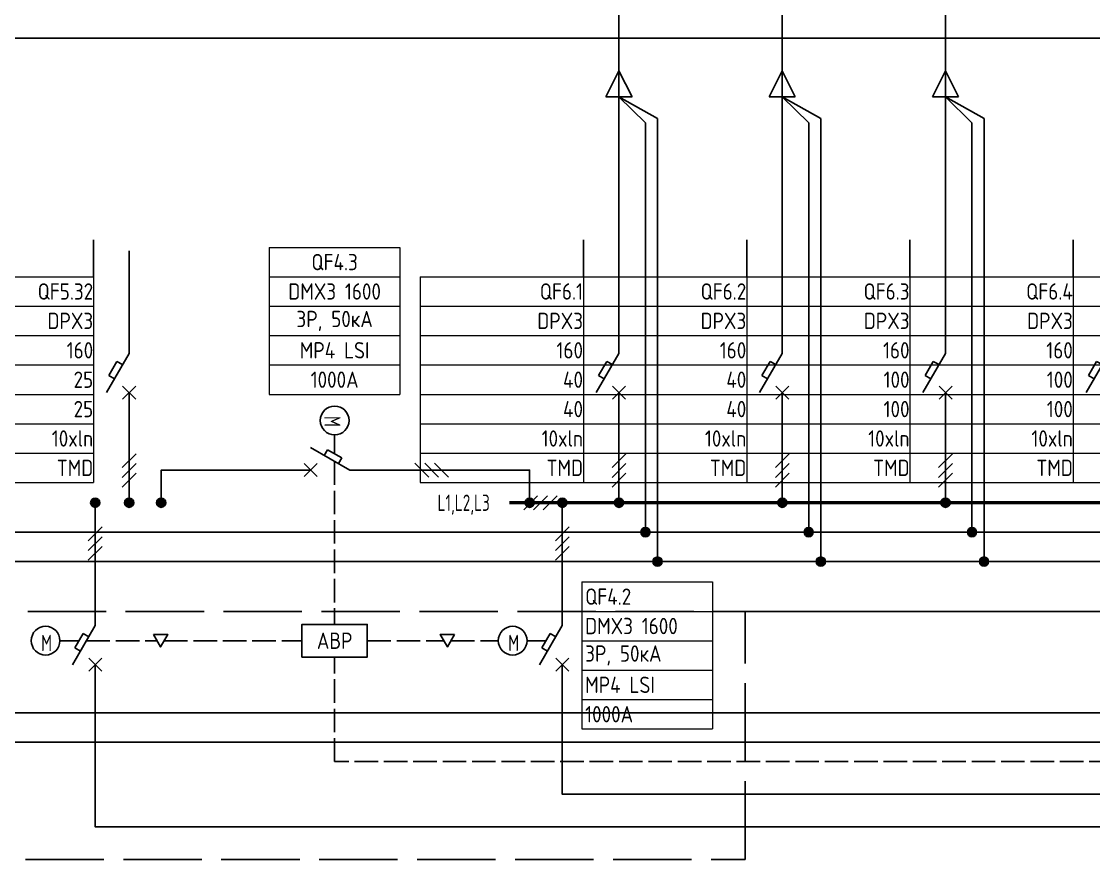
# Model space of a CAD drawing. Header units: millimetres. Extents: x -1221 to 2392, y 143 to 1021.
# Drawn here: x -196.9 to -32.8, y 461.7 to 590 of the extents above; entities that cross this region are included whole.
import ezdxf
from ezdxf.enums import TextEntityAlignment as Align

# ---------------------------------------------------------------- set-up
doc = ezdxf.new("R2010")
doc.units = ezdxf.units.MM
doc.header["$MEASUREMENT"] = 0
doc.linetypes.add('ACAD_ISO02W100', pattern=[15, 12, -3])
doc.layers.get('Defpoints').update_dxf_attribs({"color": 6})
for name, color, linetype in [('ACM 0.35mm', 5, 'Continuous'), ('ACM Text', 7, 'Continuous'), ('EM_Противопожарные устройства', 1, 'Continuous'), ('EM_Схема L', 7, 'Continuous'), ('EM_Схема N', 4, 'Continuous'), ('EM_Схема PE', 4, 'Continuous')]:
    doc.layers.add(name, color=color, linetype=linetype)
doc.styles.add('IKEA_TEXT_STYLE_1', font='simplex.shx', dxfattribs={"width": 0.65})
doc.styles.add('Надписи', font='isocpeur.ttf', dxfattribs={"width": 0.85})

# ---------------------------------------------------------------- blocks, each defined once
blk = doc.blocks.new('*T45')
at = {"layer": 'Defpoints', "color": 8, "linetype": 'ByBlock', "lineweight": 0, "transparency": 16777216}
for p, q in [((0, 0), (800, 0)), ((0, 0), (0, -31.5)), ((25, 0), (25, -31.5)), ((50, 0), (50, -31.5)), ((75, 0), (75, -31.5)), ((100, 0), (100, -31.5)), ((125, 0), (125, -31.5)), ((150, 0), (150, -31.5)), ((175, 0), (175, -31.5)), ((200, 0), (200, -31.5)), ((225, 0), (225, -31.5)), ((250, 0), (250, -31.5)), ((275, 0), (275, -31.5)), ((300, 0), (300, -31.5)), ((325, 0), (325, -31.5)), ((350, 0), (350, -31.5)), ((375, 0), (375, -31.5)), ((400, 0), (400, -31.5)), ((425, 0), (425, -31.5)), ((450, 0), (450, -31.5)), ((475, 0), (475, -31.5)), ((500, 0), (500, -31.5)), ((525, 0), (525, -31.5)), ((550, 0), (550, -31.5)), ((575, 0), (575, -31.5)), ((600, 0), (600, -31.5)), ((625, 0), (625, -31.5)), ((650, 0), (650, -31.5)), ((675, 0), (675, -31.5)), ((700, 0), (700, -31.5)), ((725, 0), (725, -31.5)), ((750, 0), (750, -31.5)), ((775, 0), (775, -31.5)), ((800, 0), (800, -31.5)), ((0, -4.5), (800, -4.5)), ((0, -9), (800, -9)), ((0, -13.5), (800, -13.5)), ((0, -18), (800, -18)), ((0, -22.5), (800, -22.5)), ((0, -27), (800, -27)), ((0, -31.5), (800, -31.5))]:
    blk.add_line(p, q, dxfattribs=at)
at = {"layer": 'ACM Text', "color": 0, "transparency": 16777216, "char_height": 2.5, "width": 24.88, "attachment_point": 6, "style": 'Надписи'}
for s, insert in [('{\\fISOCPEUR|b0|i0|c0;QF5.1', (24.94, -2.25)), ('{\\fISOCPEUR|b0|i0|c0;QF5.2', (49.94, -2.25)), ('{\\fISOCPEUR|b0|i0|c0;QF5.3', (74.94, -2.25)), ('{\\fISOCPEUR|b0|i0|c0;QF5.4', (99.94, -2.25)), ('{\\fISOCPEUR|b0|i0|c0;QF5.5', (124.94, -2.25)), ('{\\fISOCPEUR|b0|i0|c0;QF5.6', (149.94, -2.25)), ('{\\fISOCPEUR|b0|i0|c0;QF5.7', (174.94, -2.25)), ('{\\fISOCPEUR|b0|i0|c0;QF5.8', (199.94, -2.25)), ('{\\fISOCPEUR|b0|i0|c0;QF5.9', (224.94, -2.25)), ('{\\fISOCPEUR|b0|i0|c0;QF5.10', (249.94, -2.25)), ('{\\fISOCPEUR|b0|i0|c0;QF5.11', (274.94, -2.25)), ('{\\fISOCPEUR|b0|i0|c0;QF5.12', (299.94, -2.25)), ('{\\fISOCPEUR|b0|i0|c0;QF5.13', (324.94, -2.25)), ('{\\fISOCPEUR|b0|i0|c0;QF5.14', (349.94, -2.25)), ('{\\fISOCPEUR|b0|i0|c0;QF5.15', (374.94, -2.25)), ('{\\fISOCPEUR|b0|i0|c0;QF5.16', (399.94, -2.25)), ('{\\fISOCPEUR|b0|i0|c0;QF5.17', (424.94, -2.25)), ('{\\fISOCPEUR|b0|i0|c0;QF5.18', (449.94, -2.25)), ('{\\fISOCPEUR|b0|i0|c0;QF5.19', (474.94, -2.25)), ('{\\fISOCPEUR|b0|i0|c0;QF5.20', (499.94, -2.25)), ('{\\fISOCPEUR|b0|i0|c0;QF5.21', (524.94, -2.25)), ('{\\fISOCPEUR|b0|i0|c0;QF5.22', (549.94, -2.25)), ('{\\fISOCPEUR|b0|i0|c0;QF5.23', (574.94, -2.25)), ('{\\fISOCPEUR|b0|i0|c0;QF5.24', (599.94, -2.25)), ('{\\fISOCPEUR|b0|i0|c0;QF5.25', (624.94, -2.25)), ('{\\fISOCPEUR|b0|i0|c0;QF5.26', (649.94, -2.25)), ('{\\fISOCPEUR|b0|i0|c0;QF5.27', (674.94, -2.25)), ('{\\fISOCPEUR|b0|i0|c0;QF5.28', (699.94, -2.25)), ('{\\fISOCPEUR|b0|i0|c0;QF5.29', (724.94, -2.25)), ('{\\fISOCPEUR|b0|i0|c0;QF5.30', (749.94, -2.25)), ('{\\fISOCPEUR|b0|i0|c0;QF5.31', (774.94, -2.25)), ('{\\fISOCPEUR|b0|i0|c0;QF5.32', (799.94, -2.25)), ('{\\fISOCPEUR|b0|i0|c0;DPX3', (24.94, -6.75)), ('{\\fISOCPEUR|b0|i0|c0;DPX3', (49.94, -6.75)), ('{\\fISOCPEUR|b0|i0|c0;DPX3', (74.94, -6.75)), ('{\\fISOCPEUR|b0|i0|c0;DPX3', (99.94, -6.75)), ('{\\fISOCPEUR|b0|i0|c0;DPX3', (124.94, -6.75)), ('{\\fISOCPEUR|b0|i0|c0;DPX3', (149.94, -6.75)), ('{\\fISOCPEUR|b0|i0|c0;DPX3', (174.94, -6.75)), ('{\\fISOCPEUR|b0|i0|c0;DPX3', (199.94, -6.75)), ('{\\fISOCPEUR|b0|i0|c0;DPX3', (224.94, -6.75)), ('{\\fISOCPEUR|b0|i0|c0;DPX3', (249.94, -6.75)), ('{\\fISOCPEUR|b0|i0|c0;DPX3', (274.94, -6.75)), ('{\\fISOCPEUR|b0|i0|c0;DPX3', (299.94, -6.75)), ('{\\fISOCPEUR|b0|i0|c0;DPX3', (324.94, -6.75)), ('{\\fISOCPEUR|b0|i0|c0;DPX3', (349.94, -6.75)), ('{\\fISOCPEUR|b0|i0|c0;DPX3', (374.94, -6.75)), ('{\\fISOCPEUR|b0|i0|c0;DPX3', (399.94, -6.75)), ('{\\fISOCPEUR|b0|i0|c0;DPX3', (424.94, -6.75)), ('{\\fISOCPEUR|b0|i0|c0;DPX3', (449.94, -6.75)), ('{\\fISOCPEUR|b0|i0|c0;DPX3', (474.94, -6.75)), ('{\\fISOCPEUR|b0|i0|c0;DPX3', (499.94, -6.75)), ('{\\fISOCPEUR|b0|i0|c0;DPX3', (524.94, -6.75)), ('{\\fISOCPEUR|b0|i0|c0;DPX3', (549.94, -6.75)), ('{\\fISOCPEUR|b0|i0|c0;DPX3', (574.94, -6.75)), ('{\\fISOCPEUR|b0|i0|c0;DPX3', (599.94, -6.75)), ('{\\fISOCPEUR|b0|i0|c0;DPX3', (624.94, -6.75)), ('{\\fISOCPEUR|b0|i0|c0;DPX3', (649.94, -6.75)), ('{\\fISOCPEUR|b0|i0|c0;DPX3', (674.94, -6.75)), ('{\\fISOCPEUR|b0|i0|c0;DPX3', (699.94, -6.75)), ('{\\fISOCPEUR|b0|i0|c0;DPX3', (724.94, -6.75)), ('{\\fISOCPEUR|b0|i0|c0;DPX3', (749.94, -6.75)), ('{\\fISOCPEUR|b0|i0|c0;DPX3', (774.94, -6.75)), ('{\\fISOCPEUR|b0|i0|c0;DPX3', (799.94, -6.75)), ('{\\fISOCPEUR|b0|i0|c0;160', (24.94, -11.25)), ('{\\fISOCPEUR|b0|i0|c0;160', (49.94, -11.25)), ('{\\fISOCPEUR|b0|i0|c0;160', (74.94, -11.25)), ('{\\fISOCPEUR|b0|i0|c0;160', (99.94, -11.25)), ('{\\fISOCPEUR|b0|i0|c0;160', (124.94, -11.25)), ('{\\fISOCPEUR|b0|i0|c0;160', (149.94, -11.25)), ('{\\fISOCPEUR|b0|i0|c0;160', (174.94, -11.25)), ('{\\fISOCPEUR|b0|i0|c0;160', (199.94, -11.25)), ('{\\fISOCPEUR|b0|i0|c0;160', (224.94, -11.25)), ('{\\fISOCPEUR|b0|i0|c0;160', (249.94, -11.25)), ('{\\fISOCPEUR|b0|i0|c0;160', (274.94, -11.25)), ('{\\fISOCPEUR|b0|i0|c0;160', (299.94, -11.25)), ('{\\fISOCPEUR|b0|i0|c0;160', (324.94, -11.25)), ('{\\fISOCPEUR|b0|i0|c0;160', (349.94, -11.25)), ('{\\fISOCPEUR|b0|i0|c0;160', (374.94, -11.25)), ('{\\fISOCPEUR|b0|i0|c0;160', (399.94, -11.25)), ('{\\fISOCPEUR|b0|i0|c0;160', (424.94, -11.25)), ('{\\fISOCPEUR|b0|i0|c0;160', (449.94, -11.25)), ('{\\fISOCPEUR|b0|i0|c0;160', (474.94, -11.25)), ('{\\fISOCPEUR|b0|i0|c0;160', (499.94, -11.25)), ('{\\fISOCPEUR|b0|i0|c0;160', (524.94, -11.25)), ('{\\fISOCPEUR|b0|i0|c0;160', (549.94, -11.25)), ('{\\fISOCPEUR|b0|i0|c0;160', (574.94, -11.25)), ('{\\fISOCPEUR|b0|i0|c0;160', (599.94, -11.25)), ('{\\fISOCPEUR|b0|i0|c0;160', (624.94, -11.25)), ('{\\fISOCPEUR|b0|i0|c0;160', (649.94, -11.25)), ('{\\fISOCPEUR|b0|i0|c0;160', (674.94, -11.25)), ('{\\fISOCPEUR|b0|i0|c0;160', (699.94, -11.25)), ('{\\fISOCPEUR|b0|i0|c0;160', (724.94, -11.25)), ('{\\fISOCPEUR|b0|i0|c0;160', (749.94, -11.25)), ('{\\fISOCPEUR|b0|i0|c0;160', (774.94, -11.25)), ('{\\fISOCPEUR|b0|i0|c0;160', (799.94, -11.25)), ('{\\fISOCPEUR|b0|i0|c0;63', (24.94, -15.75)), ('{\\fISOCPEUR|b0|i0|c0;63', (49.94, -15.75)), ('{\\fISOCPEUR|b0|i0|c0;40', (74.94, -15.75)), ('{\\fISOCPEUR|b0|i0|c0;25', (99.94, -15.75)), ('{\\fISOCPEUR|b0|i0|c0;63', (124.94, -15.75)), ('{\\fISOCPEUR|b0|i0|c0;25', (149.94, -15.75)), ('{\\fISOCPEUR|b0|i0|c0;25', (174.94, -15.75)), ('{\\fISOCPEUR|b0|i0|c0;25', (199.94, -15.75)), ('{\\fISOCPEUR|b0|i0|c0;25', (224.94, -15.75)), ('{\\fISOCPEUR|b0|i0|c0;40', (249.94, -15.75)), ('{\\fISOCPEUR|b0|i0|c0;40', (274.94, -15.75)), ('{\\fISOCPEUR|b0|i0|c0;40', (299.94, -15.75)), ('{\\fISOCPEUR|b0|i0|c0;40', (324.94, -15.75)), ('{\\fISOCPEUR|b0|i0|c0;40', (349.94, -15.75)), ('{\\fISOCPEUR|b0|i0|c0;40', (374.94, -15.75)), ('{\\fISOCPEUR|b0|i0|c0;63', (399.94, -15.75)), ('{\\fISOCPEUR|b0|i0|c0;40', (424.94, -15.75)), ('{\\fISOCPEUR|b0|i0|c0;40', (449.94, -15.75)), ('{\\fISOCPEUR|b0|i0|c0;160', (474.94, -15.75)), ('{\\fISOCPEUR|b0|i0|c0;160', (499.94, -15.75)), ('{\\fISOCPEUR|b0|i0|c0;40', (524.94, -15.75)), ('{\\fISOCPEUR|b0|i0|c0;25', (549.94, -15.75)), ('{\\fISOCPEUR|b0|i0|c0;25', (574.94, -15.75)), ('{\\fISOCPEUR|b0|i0|c0;40', (599.94, -15.75)), ('{\\fISOCPEUR|b0|i0|c0;40', (624.94, -15.75)), ('{\\fISOCPEUR|b0|i0|c0;25', (649.94, -15.75)), ('{\\fISOCPEUR|b0|i0|c0;40', (674.94, -15.75)), ('{\\fISOCPEUR|b0|i0|c0;40', (699.94, -15.75)), ('{\\fISOCPEUR|b0|i0|c0;25', (724.94, -15.75)), ('{\\fISOCPEUR|b0|i0|c0;40', (749.94, -15.75)), ('{\\fISOCPEUR|b0|i0|c0;25', (774.94, -15.75)), ('{\\fISOCPEUR|b0|i0|c0;25', (799.94, -15.75)), ('{\\fISOCPEUR|b0|i0|c0;63', (24.94, -20.25)), ('{\\fISOCPEUR|b0|i0|c0;63', (49.94, -20.25)), ('{\\fISOCPEUR|b0|i0|c0;40', (74.94, -20.25)), ('{\\fISOCPEUR|b0|i0|c0;25', (99.94, -20.25)), ('{\\fISOCPEUR|b0|i0|c0;63', (124.94, -20.25)), ('{\\fISOCPEUR|b0|i0|c0;25', (149.94, -20.25)), ('{\\fISOCPEUR|b0|i0|c0;25', (174.94, -20.25)), ('{\\fISOCPEUR|b0|i0|c0;25', (199.94, -20.25)), ('{\\fISOCPEUR|b0|i0|c0;25', (224.94, -20.25)), ('{\\fISOCPEUR|b0|i0|c0;40', (249.94, -20.25)), ('{\\fISOCPEUR|b0|i0|c0;40', (274.94, -20.25)), ('{\\fISOCPEUR|b0|i0|c0;40', (299.94, -20.25)), ('{\\fISOCPEUR|b0|i0|c0;40', (324.94, -20.25)), ('{\\fISOCPEUR|b0|i0|c0;40', (349.94, -20.25)), ('{\\fISOCPEUR|b0|i0|c0;40', (374.94, -20.25)), ('{\\fISOCPEUR|b0|i0|c0;63', (399.94, -20.25)), ('{\\fISOCPEUR|b0|i0|c0;40', (424.94, -20.25)), ('{\\fISOCPEUR|b0|i0|c0;40', (449.94, -20.25)), ('{\\fISOCPEUR|b0|i0|c0;160', (474.94, -20.25)), ('{\\fISOCPEUR|b0|i0|c0;160', (499.94, -20.25)), ('{\\fISOCPEUR|b0|i0|c0;40', (524.94, -20.25)), ('{\\fISOCPEUR|b0|i0|c0;25', (549.94, -20.25)), ('{\\fISOCPEUR|b0|i0|c0;25', (574.94, -20.25)), ('{\\fISOCPEUR|b0|i0|c0;40', (599.94, -20.25)), ('{\\fISOCPEUR|b0|i0|c0;40', (624.94, -20.25)), ('{\\fISOCPEUR|b0|i0|c0;25', (649.94, -20.25)), ('{\\fISOCPEUR|b0|i0|c0;40', (674.94, -20.25)), ('{\\fISOCPEUR|b0|i0|c0;40', (699.94, -20.25)), ('{\\fISOCPEUR|b0|i0|c0;25', (724.94, -20.25)), ('{\\fISOCPEUR|b0|i0|c0;40', (749.94, -20.25)), ('{\\fISOCPEUR|b0|i0|c0;25', (774.94, -20.25)), ('{\\fISOCPEUR|b0|i0|c0;25', (799.94, -20.25)), ('{\\fISOCPEUR|b0|i0|c0;10xln', (24.94, -24.75)), ('{\\fISOCPEUR|b0|i0|c0;10xln', (49.94, -24.75)), ('{\\fISOCPEUR|b0|i0|c0;10xln', (74.94, -24.75)), ('{\\fISOCPEUR|b0|i0|c0;10xln', (99.94, -24.75)), ('{\\fISOCPEUR|b0|i0|c0;10xln', (124.94, -24.75)), ('{\\fISOCPEUR|b0|i0|c0;10xln', (149.94, -24.75)), ('{\\fISOCPEUR|b0|i0|c0;10xln', (174.94, -24.75)), ('{\\fISOCPEUR|b0|i0|c0;10xln', (199.94, -24.75)), ('{\\fISOCPEUR|b0|i0|c0;10xln', (224.94, -24.75)), ('{\\fISOCPEUR|b0|i0|c0;10xln', (249.94, -24.75)), ('{\\fISOCPEUR|b0|i0|c0;10xln', (274.94, -24.75)), ('{\\fISOCPEUR|b0|i0|c0;10xln', (299.94, -24.75)), ('{\\fISOCPEUR|b0|i0|c0;10xln', (324.94, -24.75)), ('{\\fISOCPEUR|b0|i0|c0;10xln', (349.94, -24.75)), ('{\\fISOCPEUR|b0|i0|c0;10xln', (374.94, -24.75)), ('{\\fISOCPEUR|b0|i0|c0;10xln', (399.94, -24.75)), ('{\\fISOCPEUR|b0|i0|c0;10xln', (424.94, -24.75)), ('{\\fISOCPEUR|b0|i0|c0;10xln', (449.94, -24.75)), ('{\\fISOCPEUR|b0|i0|c0;10xln', (474.94, -24.75)), ('{\\fISOCPEUR|b0|i0|c0;10xln', (499.94, -24.75)), ('{\\fISOCPEUR|b0|i0|c0;10xln', (524.94, -24.75)), ('{\\fISOCPEUR|b0|i0|c0;10xln', (549.94, -24.75)), ('{\\fISOCPEUR|b0|i0|c0;10xln', (574.94, -24.75)), ('{\\fISOCPEUR|b0|i0|c0;10xln', (599.94, -24.75)), ('{\\fISOCPEUR|b0|i0|c0;10xln', (624.94, -24.75)), ('{\\fISOCPEUR|b0|i0|c0;10xln', (649.94, -24.75)), ('{\\fISOCPEUR|b0|i0|c0;10xln', (674.94, -24.75)), ('{\\fISOCPEUR|b0|i0|c0;10xln', (699.94, -24.75)), ('{\\fISOCPEUR|b0|i0|c0;10xln', (724.94, -24.75)), ('{\\fISOCPEUR|b0|i0|c0;10xln', (749.94, -24.75)), ('{\\fISOCPEUR|b0|i0|c0;10xln', (774.94, -24.75)), ('{\\fISOCPEUR|b0|i0|c0;10xln', (799.94, -24.75)), ('{\\fISOCPEUR|b0|i0|c0;TMD', (24.94, -29.25)), ('{\\fISOCPEUR|b0|i0|c0;TMD', (49.94, -29.25)), ('{\\fISOCPEUR|b0|i0|c0;TMD', (74.94, -29.25)), ('{\\fISOCPEUR|b0|i0|c0;TMD', (99.94, -29.25)), ('{\\fISOCPEUR|b0|i0|c0;TMD', (124.94, -29.25)), ('{\\fISOCPEUR|b0|i0|c0;TMD', (149.94, -29.25)), ('{\\fISOCPEUR|b0|i0|c0;TMD', (174.94, -29.25)), ('{\\fISOCPEUR|b0|i0|c0;TMD', (199.94, -29.25)), ('{\\fISOCPEUR|b0|i0|c0;TMD', (224.94, -29.25)), ('{\\fISOCPEUR|b0|i0|c0;TMD', (249.94, -29.25)), ('{\\fISOCPEUR|b0|i0|c0;TMD', (274.94, -29.25)), ('{\\fISOCPEUR|b0|i0|c0;TMD', (299.94, -29.25)), ('{\\fISOCPEUR|b0|i0|c0;TMD', (324.94, -29.25)), ('{\\fISOCPEUR|b0|i0|c0;TMD', (349.94, -29.25)), ('{\\fISOCPEUR|b0|i0|c0;TMD', (374.94, -29.25)), ('{\\fISOCPEUR|b0|i0|c0;TMD', (399.94, -29.25)), ('{\\fISOCPEUR|b0|i0|c0;TMD', (424.94, -29.25)), ('{\\fISOCPEUR|b0|i0|c0;TMD', (449.94, -29.25)), ('{\\fISOCPEUR|b0|i0|c0;TMD', (474.94, -29.25)), ('{\\fISOCPEUR|b0|i0|c0;TMD', (499.94, -29.25)), ('{\\fISOCPEUR|b0|i0|c0;TMD', (524.94, -29.25)), ('{\\fISOCPEUR|b0|i0|c0;TMD', (549.94, -29.25)), ('{\\fISOCPEUR|b0|i0|c0;TMD', (574.94, -29.25)), ('{\\fISOCPEUR|b0|i0|c0;TMD', (599.94, -29.25)), ('{\\fISOCPEUR|b0|i0|c0;TMD', (624.94, -29.25)), ('{\\fISOCPEUR|b0|i0|c0;TMD', (649.94, -29.25)), ('{\\fISOCPEUR|b0|i0|c0;TMD', (674.94, -29.25)), ('{\\fISOCPEUR|b0|i0|c0;TMD', (699.94, -29.25)), ('{\\fISOCPEUR|b0|i0|c0;TMD', (724.94, -29.25)), ('{\\fISOCPEUR|b0|i0|c0;TMD', (749.94, -29.25)), ('{\\fISOCPEUR|b0|i0|c0;TMD', (774.94, -29.25)), ('{\\fISOCPEUR|b0|i0|c0;TMD', (799.94, -29.25))]:
    blk.add_mtext(s, dxfattribs=dict(at, insert=insert))
blk = doc.blocks.new('*T46')
at = {"layer": 'Defpoints', "color": 8, "linetype": 'ByBlock', "lineweight": 0, "transparency": 16777216}
for p, q in [((0, 0), (600, 0)), ((0, 0), (0, -31.5)), ((25, 0), (25, -31.5)), ((50, 0), (50, -31.5)), ((75, 0), (75, -31.5)), ((100, 0), (100, -31.5)), ((125, 0), (125, -31.5)), ((150, 0), (150, -31.5)), ((175, 0), (175, -31.5)), ((200, 0), (200, -31.5)), ((225, 0), (225, -31.5)), ((250, 0), (250, -31.5)), ((275, 0), (275, -31.5)), ((300, 0), (300, -31.5)), ((325, 0), (325, -31.5)), ((350, 0), (350, -31.5)), ((375, 0), (375, -31.5)), ((400, 0), (400, -31.5)), ((425, 0), (425, -31.5)), ((450, 0), (450, -31.5)), ((475, 0), (475, -31.5)), ((500, 0), (500, -31.5)), ((525, 0), (525, -31.5)), ((550, 0), (550, -31.5)), ((575, 0), (575, -31.5)), ((600, 0), (600, -31.5)), ((0, -4.5), (600, -4.5)), ((0, -9), (600, -9)), ((0, -13.5), (600, -13.5)), ((0, -18), (600, -18)), ((0, -22.5), (600, -22.5)), ((0, -27), (600, -27)), ((0, -31.5), (600, -31.5))]:
    blk.add_line(p, q, dxfattribs=at)
at = {"layer": 'ACM Text', "color": 0, "transparency": 16777216, "char_height": 2.5, "width": 24.88, "attachment_point": 6, "style": 'Надписи'}
for s, insert in [('{\\fISOCPEUR|b0|i0|c0;QF6.1', (24.94, -2.25)), ('{\\fISOCPEUR|b0|i0|c0;QF6.2', (49.94, -2.25)), ('{\\fISOCPEUR|b0|i0|c0;QF6.3', (74.94, -2.25)), ('{\\fISOCPEUR|b0|i0|c0;QF6.4', (99.94, -2.25)), ('{\\fISOCPEUR|b0|i0|c0;QF6.5', (124.94, -2.25)), ('{\\fISOCPEUR|b0|i0|c0;QF6.6', (149.94, -2.25)), ('{\\fISOCPEUR|b0|i0|c0;QF6.7', (174.94, -2.25)), ('{\\fISOCPEUR|b0|i0|c0;QF6.8', (199.94, -2.25)), ('{\\fISOCPEUR|b0|i0|c0;QF6.9', (224.94, -2.25)), ('{\\fISOCPEUR|b0|i0|c0;QF6.10', (249.94, -2.25)), ('{\\fISOCPEUR|b0|i0|c0;QF6.11', (274.94, -2.25)), ('{\\fISOCPEUR|b0|i0|c0;QF6.12', (299.94, -2.25)), ('{\\fISOCPEUR|b0|i0|c0;QF6.13', (324.94, -2.25)), ('{\\fISOCPEUR|b0|i0|c0;QF6.14', (349.94, -2.25)), ('{\\fISOCPEUR|b0|i0|c0;QF6.15', (374.94, -2.25)), ('{\\fISOCPEUR|b0|i0|c0;QF6.16', (399.94, -2.25)), ('{\\fISOCPEUR|b0|i0|c0;QF6.17', (424.94, -2.25)), ('{\\fISOCPEUR|b0|i0|c0;QF6.18', (449.94, -2.25)), ('{\\fISOCPEUR|b0|i0|c0;QF6.19', (474.94, -2.25)), ('{\\fISOCPEUR|b0|i0|c0;QF6.20', (499.94, -2.25)), ('{\\fISOCPEUR|b0|i0|c0;QF6.21', (524.94, -2.25)), ('{\\fISOCPEUR|b0|i0|c0;QF6.22', (549.94, -2.25)), ('{\\fISOCPEUR|b0|i0|c0;QF6.23', (574.94, -2.25)), ('{\\fISOCPEUR|b0|i0|c0;QF6.24', (599.94, -2.25)), ('{\\fISOCPEUR|b0|i0|c0;DPX3', (24.94, -6.75)), ('{\\fISOCPEUR|b0|i0|c0;DPX3', (49.94, -6.75)), ('{\\fISOCPEUR|b0|i0|c0;DPX3', (74.94, -6.75)), ('{\\fISOCPEUR|b0|i0|c0;DPX3', (99.94, -6.75)), ('{\\fISOCPEUR|b0|i0|c0;DPX3', (124.94, -6.75)), ('{\\fISOCPEUR|b0|i0|c0;DPX3', (149.94, -6.75)), ('{\\fISOCPEUR|b0|i0|c0;DPX3', (174.94, -6.75)), ('{\\fISOCPEUR|b0|i0|c0;DPX3', (199.94, -6.75)), ('{\\fISOCPEUR|b0|i0|c0;DPX3', (224.94, -6.75)), ('{\\fISOCPEUR|b0|i0|c0;DPX3', (249.94, -6.75)), ('{\\fISOCPEUR|b0|i0|c0;DPX3', (274.94, -6.75)), ('{\\fISOCPEUR|b0|i0|c0;DPX3', (299.94, -6.75)), ('{\\fISOCPEUR|b0|i0|c0;DPX3', (324.94, -6.75)), ('{\\fISOCPEUR|b0|i0|c0;DPX3', (349.94, -6.75)), ('{\\fISOCPEUR|b0|i0|c0;DPX3', (374.94, -6.75)), ('{\\fISOCPEUR|b0|i0|c0;DPX3', (399.94, -6.75)), ('{\\fISOCPEUR|b0|i0|c0;DPX3', (424.94, -6.75)), ('{\\fISOCPEUR|b0|i0|c0;DPX3', (449.94, -6.75)), ('{\\fISOCPEUR|b0|i0|c0;DPX3', (474.94, -6.75)), ('{\\fISOCPEUR|b0|i0|c0;DPX3', (499.94, -6.75)), ('{\\fISOCPEUR|b0|i0|c0;DPX3', (524.94, -6.75)), ('{\\fISOCPEUR|b0|i0|c0;DPX3', (549.94, -6.75)), ('{\\fISOCPEUR|b0|i0|c0;DPX3', (574.94, -6.75)), ('{\\fISOCPEUR|b0|i0|c0;DPX3', (599.94, -6.75)), ('{\\fISOCPEUR|b0|i0|c0;160', (24.94, -11.25)), ('{\\fISOCPEUR|b0|i0|c0;160', (49.94, -11.25)), ('{\\fISOCPEUR|b0|i0|c0;160', (74.94, -11.25)), ('{\\fISOCPEUR|b0|i0|c0;160', (99.94, -11.25)), ('{\\fISOCPEUR|b0|i0|c0;160', (124.94, -11.25)), ('{\\fISOCPEUR|b0|i0|c0;160', (149.94, -11.25)), ('{\\fISOCPEUR|b0|i0|c0;160', (174.94, -11.25)), ('{\\fISOCPEUR|b0|i0|c0;160', (199.94, -11.25)), ('{\\fISOCPEUR|b0|i0|c0;160', (224.94, -11.25)), ('{\\fISOCPEUR|b0|i0|c0;160', (249.94, -11.25)), ('{\\fISOCPEUR|b0|i0|c0;160', (274.94, -11.25)), ('{\\fISOCPEUR|b0|i0|c0;160', (299.94, -11.25)), ('{\\fISOCPEUR|b0|i0|c0;160', (324.94, -11.25)), ('{\\fISOCPEUR|b0|i0|c0;160', (349.94, -11.25)), ('{\\fISOCPEUR|b0|i0|c0;160', (374.94, -11.25)), ('{\\fISOCPEUR|b0|i0|c0;160', (399.94, -11.25)), ('{\\fISOCPEUR|b0|i0|c0;160', (424.94, -11.25)), ('{\\fISOCPEUR|b0|i0|c0;160', (449.94, -11.25)), ('{\\fISOCPEUR|b0|i0|c0;160', (474.94, -11.25)), ('{\\fISOCPEUR|b0|i0|c0;160', (499.94, -11.25)), ('{\\fISOCPEUR|b0|i0|c0;160', (524.94, -11.25)), ('{\\fISOCPEUR|b0|i0|c0;160', (549.94, -11.25)), ('{\\fISOCPEUR|b0|i0|c0;160', (574.94, -11.25)), ('{\\fISOCPEUR|b0|i0|c0;160', (599.94, -11.25)), ('{\\fISOCPEUR|b0|i0|c0;40', (24.94, -15.75)), ('{\\fISOCPEUR|b0|i0|c0;40', (49.94, -15.75)), ('{\\fISOCPEUR|b0|i0|c0;100', (74.94, -15.75)), ('{\\fISOCPEUR|b0|i0|c0;100', (99.94, -15.75)), ('{\\fISOCPEUR|b0|i0|c0;100', (124.94, -15.75)), ('{\\fISOCPEUR|b0|i0|c0;40', (149.94, -15.75)), ('{\\fISOCPEUR|b0|i0|c0;80', (174.94, -15.75)), ('{\\fISOCPEUR|b0|i0|c0;80', (199.94, -15.75)), ('{\\fISOCPEUR|b0|i0|c0;80', (224.94, -15.75)), ('{\\fISOCPEUR|b0|i0|c0;80', (249.94, -15.75)), ('{\\fISOCPEUR|b0|i0|c0;160', (274.94, -15.75)), ('{\\fISOCPEUR|b0|i0|c0;160', (299.94, -15.75)), ('{\\fISOCPEUR|b0|i0|c0;40', (324.94, -15.75)), ('{\\fISOCPEUR|b0|i0|c0;40', (349.94, -15.75)), ('{\\fISOCPEUR|b0|i0|c0;40', (374.94, -15.75)), ('{\\fISOCPEUR|b0|i0|c0;40', (399.94, -15.75)), ('{\\fISOCPEUR|b0|i0|c0;40', (424.94, -15.75)), ('{\\fISOCPEUR|b0|i0|c0;40', (449.94, -15.75)), ('{\\fISOCPEUR|b0|i0|c0;25', (474.94, -15.75)), ('{\\fISOCPEUR|b0|i0|c0;25', (499.94, -15.75)), ('{\\fISOCPEUR|b0|i0|c0;20', (524.94, -15.75)), ('{\\fISOCPEUR|b0|i0|c0;40', (549.94, -15.75)), ('{\\fISOCPEUR|b0|i0|c0;40', (574.94, -15.75)), ('{\\fISOCPEUR|b0|i0|c0;25', (599.94, -15.75)), ('{\\fISOCPEUR|b0|i0|c0;40', (24.94, -20.25)), ('{\\fISOCPEUR|b0|i0|c0;40', (49.94, -20.25)), ('{\\fISOCPEUR|b0|i0|c0;100', (74.94, -20.25)), ('{\\fISOCPEUR|b0|i0|c0;100', (99.94, -20.25)), ('{\\fISOCPEUR|b0|i0|c0;100', (124.94, -20.25)), ('{\\fISOCPEUR|b0|i0|c0;40', (149.94, -20.25)), ('{\\fISOCPEUR|b0|i0|c0;80', (174.94, -20.25)), ('{\\fISOCPEUR|b0|i0|c0;80', (199.94, -20.25)), ('{\\fISOCPEUR|b0|i0|c0;80', (224.94, -20.25)), ('{\\fISOCPEUR|b0|i0|c0;80', (249.94, -20.25)), ('{\\fISOCPEUR|b0|i0|c0;160', (274.94, -20.25)), ('{\\fISOCPEUR|b0|i0|c0;160', (299.94, -20.25)), ('{\\fISOCPEUR|b0|i0|c0;40', (324.94, -20.25)), ('{\\fISOCPEUR|b0|i0|c0;40', (349.94, -20.25)), ('{\\fISOCPEUR|b0|i0|c0;40', (374.94, -20.25)), ('{\\fISOCPEUR|b0|i0|c0;40', (399.94, -20.25)), ('{\\fISOCPEUR|b0|i0|c0;40', (424.94, -20.25)), ('{\\fISOCPEUR|b0|i0|c0;40', (449.94, -20.25)), ('{\\fISOCPEUR|b0|i0|c0;25', (474.94, -20.25)), ('{\\fISOCPEUR|b0|i0|c0;25', (499.94, -20.25)), ('{\\fISOCPEUR|b0|i0|c0;20', (524.94, -20.25)), ('{\\fISOCPEUR|b0|i0|c0;40', (549.94, -20.25)), ('{\\fISOCPEUR|b0|i0|c0;40', (574.94, -20.25)), ('{\\fISOCPEUR|b0|i0|c0;25', (599.94, -20.25)), ('{\\fISOCPEUR|b0|i0|c0;10xln', (24.94, -24.75)), ('{\\fISOCPEUR|b0|i0|c0;10xln', (49.94, -24.75)), ('{\\fISOCPEUR|b0|i0|c0;10xln', (74.94, -24.75)), ('{\\fISOCPEUR|b0|i0|c0;10xln', (99.94, -24.75)), ('{\\fISOCPEUR|b0|i0|c0;10xln', (124.94, -24.75)), ('{\\fISOCPEUR|b0|i0|c0;10xln', (149.94, -24.75)), ('{\\fISOCPEUR|b0|i0|c0;10xln', (174.94, -24.75)), ('{\\fISOCPEUR|b0|i0|c0;10xln', (199.94, -24.75)), ('{\\fISOCPEUR|b0|i0|c0;10xln', (224.94, -24.75)), ('{\\fISOCPEUR|b0|i0|c0;10xln', (249.94, -24.75)), ('{\\fISOCPEUR|b0|i0|c0;10xln', (274.94, -24.75)), ('{\\fISOCPEUR|b0|i0|c0;10xln', (299.94, -24.75)), ('{\\fISOCPEUR|b0|i0|c0;10xln', (324.94, -24.75)), ('{\\fISOCPEUR|b0|i0|c0;10xln', (349.94, -24.75)), ('{\\fISOCPEUR|b0|i0|c0;10xln', (374.94, -24.75)), ('{\\fISOCPEUR|b0|i0|c0;10xln', (399.94, -24.75)), ('{\\fISOCPEUR|b0|i0|c0;10xln', (424.94, -24.75)), ('{\\fISOCPEUR|b0|i0|c0;10xln', (449.94, -24.75)), ('{\\fISOCPEUR|b0|i0|c0;10xln', (474.94, -24.75)), ('{\\fISOCPEUR|b0|i0|c0;10xln', (499.94, -24.75)), ('{\\fISOCPEUR|b0|i0|c0;10xln', (524.94, -24.75)), ('{\\fISOCPEUR|b0|i0|c0;10xln', (549.94, -24.75)), ('{\\fISOCPEUR|b0|i0|c0;10xln', (574.94, -24.75)), ('{\\fISOCPEUR|b0|i0|c0;10xln', (599.94, -24.75)), ('{\\fISOCPEUR|b0|i0|c0;TMD', (24.94, -29.25)), ('{\\fISOCPEUR|b0|i0|c0;TMD', (49.94, -29.25)), ('{\\fISOCPEUR|b0|i0|c0;TMD', (74.94, -29.25)), ('{\\fISOCPEUR|b0|i0|c0;TMD', (99.94, -29.25)), ('{\\fISOCPEUR|b0|i0|c0;TMD', (124.94, -29.25)), ('{\\fISOCPEUR|b0|i0|c0;TMD', (149.94, -29.25)), ('{\\fISOCPEUR|b0|i0|c0;TMD', (174.94, -29.25)), ('{\\fISOCPEUR|b0|i0|c0;TMD', (199.94, -29.25)), ('{\\fISOCPEUR|b0|i0|c0;TMD', (224.94, -29.25)), ('{\\fISOCPEUR|b0|i0|c0;TMD', (249.94, -29.25)), ('{\\fISOCPEUR|b0|i0|c0;TMD', (274.94, -29.25)), ('{\\fISOCPEUR|b0|i0|c0;TMD', (299.94, -29.25)), ('{\\fISOCPEUR|b0|i0|c0;TMD', (324.94, -29.25)), ('{\\fISOCPEUR|b0|i0|c0;TMD', (349.94, -29.25)), ('{\\fISOCPEUR|b0|i0|c0;TMD', (374.94, -29.25)), ('{\\fISOCPEUR|b0|i0|c0;TMD', (399.94, -29.25)), ('{\\fISOCPEUR|b0|i0|c0;TMD', (424.94, -29.25)), ('{\\fISOCPEUR|b0|i0|c0;TMD', (449.94, -29.25)), ('{\\fISOCPEUR|b0|i0|c0;TMD', (474.94, -29.25)), ('{\\fISOCPEUR|b0|i0|c0;TMD', (499.94, -29.25)), ('{\\fISOCPEUR|b0|i0|c0; ', (524.94, -29.25)), ('{\\fISOCPEUR|b0|i0|c0;TMD', (549.94, -29.25)), ('{\\fISOCPEUR|b0|i0|c0;TMD', (574.94, -29.25)), ('{\\fISOCPEUR|b0|i0|c0;TMD', (599.94, -29.25))]:
    blk.add_mtext(s, dxfattribs=dict(at, insert=insert))
blk = doc.blocks.new('*U49')
at = {"ltscale": 100, "const_width": 0.5}
blk.add_lwpolyline([(0, -0.75), (600.89, -0.75)], dxfattribs=at)
at = {"layer": 'ACM 0.35mm'}
for points in [[(4.32, 0.31), (2.19, -1.81)], [(5.82, 0.31), (3.69, -1.81)], [(7.32, 0.31), (5.19, -1.81)]]:
    blk.add_lwpolyline(points, dxfattribs=at)
blk = doc.blocks.new('*U23')
h = blk.add_hatch(color=256)
h.dxf.hatch_style = 1
edge = h.paths.add_edge_path()
edge.add_arc((0, 0), 0.7, 0, 360)
for p, q in [((0, 22.87), (0, 38.55)), ((-3.48, 16.86), (0, 22.87)), ((-1.87, 21.64), (-3.12, 19.47)), ((-1, 21.14), (-1.87, 21.64)), ((-3.12, 19.47), (-2.25, 18.97)), ((1, 17.87), (-1, 15.87)), ((-1, 17.87), (1, 15.87)), ((0, 16.87), (0, 0))]:
    blk.add_line(p, q)
for points in [[(-1.06, 5.39), (1.06, 7.51)], [(-1.06, 3.89), (1.06, 6.01)], [(-1.06, 2.39), (1.06, 4.51)]]:
    blk.add_lwpolyline(points)
blk.add_circle((0, 0), 0.7)
at = {"layer": 'Defpoints', "color": 2}
blk.add_lwpolyline([(-5.45, 34.59), (-5.45, 40.26)], dxfattribs=at)
blk = doc.blocks.new('Точка присоединения')
h = blk.add_hatch(color=256)
h.dxf.hatch_style = 1
edge = h.paths.add_edge_path()
edge.add_arc((0, 0), 0.7, 0, 360)
blk.add_circle((0, 0), 0.7)
blk = doc.blocks.new('*U25')
for p, q in [((-2, -4), (0, 0)), ((-2, -4), (0, 0)), ((2, -4), (0, 0)), ((2, -4), (0, 0)), ((-2, -4), (2, -4)), ((-2, -4), (2, -4))]:
    blk.add_line(p, q)
at = {"layer": 'EM_Схема N', "ltscale": 2}
for p, q in [((4.05, -7.98), (0, -4)), ((4.05, -7.98), (4.05, -27.58)), ((4.05, -27.58), (4.05, -66.14)), ((4.05, -66.14), (4.05, -70.64))]:
    blk.add_line(p, q, dxfattribs=at)
at = {"layer": 'EM_Схема PE'}
for p, q in [((0, -4), (5.9, -7.34)), ((5.9, -7.34), (5.9, -75.14))]:
    blk.add_line(p, q, dxfattribs=at)
for p in [(4.05, -70.64), (5.9, -75.14)]:
    blk.add_blockref('Точка присоединения', p)
blk = doc.blocks.new('*U53')
at = {"ltscale": 100}
for points in [[(0, -0.75), (1450.89, -0.75)], [(0, -5.25), (1450.89, -5.25)]]:
    blk.add_lwpolyline(points, dxfattribs=at)
blk = doc.blocks.new('*U30')
for p, q in [((0, -18.8), (0, 0)), ((-3.48, -24.81), (0, -18.8)), ((-1.87, -20.03), (-3.12, -22.2)), ((-1, -20.53), (-1.87, -20.03)), ((-3.12, -22.2), (-2.25, -22.7)), ((1, -23.8), (-1, -25.8)), ((-1, -23.8), (1, -25.8)), ((0, -24.8), (0, -41.67))]:
    blk.add_line(p, q)
for points in [[(-1.06, -5.81), (1.06, -3.69)], [(-1.06, -7.31), (1.06, -5.19)], [(-1.06, -8.81), (1.06, -6.69)], [(-2.49, -21.11), (-5.4, -21.11)]]:
    blk.add_lwpolyline(points)
blk.add_circle((-7.6, -21.11), 2.2)
at = {"layer": 'ACM Text', "insert": (-7.45, -21.46), "char_height": 2.5, "width": 4.8016, "attachment_point": 5, "style": 'IKEA_TEXT_STYLE_1'}
blk.add_mtext('М', dxfattribs=at)
blk = doc.blocks.new('*T73')
at = {"layer": 'Defpoints', "color": 8, "linetype": 'ByBlock', "lineweight": 0, "transparency": 16777216}
for p, q in [((0, 0), (20, 0)), ((0, 0), (0, -22.5)), ((20, 0), (20, -22.5)), ((0, -4.5), (20, -4.5)), ((0, -9), (20, -9)), ((0, -13.5), (20, -13.5)), ((0, -18), (20, -18)), ((0, -22.5), (20, -22.5))]:
    blk.add_line(p, q, dxfattribs=at)
at = {"layer": 'ACM Text', "transparency": 16777216, "char_height": 2.5, "width": 19, "attachment_point": 5, "style": 'Надписи'}
for s, insert in [('QF4.3', (10, -2.25)), ('DMX3 1600', (10, -6.75)), ('3Р, 50кА', (10, -11.25)), ('MP4 LSI', (10, -15.75)), ('1000A', (10, -20.25))]:
    blk.add_mtext(s, dxfattribs=dict(at, insert=insert))
blk = doc.blocks.new('*T75')
at = {"layer": 'Defpoints', "color": 8, "linetype": 'ByBlock', "lineweight": 0, "transparency": 16777216}
for p, q in [((0, 0), (20, 0)), ((0, 0), (0, -22.5)), ((20, 0), (20, -22.5)), ((0, -4.5), (20, -4.5)), ((0, -9), (20, -9)), ((0, -13.5), (20, -13.5)), ((0, -18), (20, -18)), ((0, -22.5), (20, -22.5))]:
    blk.add_line(p, q, dxfattribs=at)
at = {"layer": 'ACM Text', "transparency": 16777216, "char_height": 2.5, "width": 19, "attachment_point": 4, "style": 'Надписи'}
for s, insert in [('QF4.2', (0.5, -2.25)), ('DMX3 1600', (0.5, -6.75)), ('3Р, 50кА', (0.5, -11.25)), ('MP4 LSI', (0.5, -15.75)), ('1000A', (0.5, -20.25))]:
    blk.add_mtext(s, dxfattribs=dict(at, insert=insert))

msp = doc.modelspace()

# ---------------------------------------------------------------- linework, layer by layer
for points in [[(-80.44, 554.89), (-80.44, 853.45)], [(-55.44, 554.89), (-55.44, 853.45)], [(-175.54, 516.34), (-175.54, 521.34), (-169.54, 521.34)], [(-132.87, 521.34), (-119.12, 521.34), (-119.12, 516.34)], [(-153.98, 492.72), (-153.98, 497.72), (-143.98, 497.72), (-143.98, 492.72), (-153.98, 492.72)], [(-153.98, 492.72), (-153.98, 497.72), (-143.98, 497.72), (-143.98, 492.72), (-153.98, 492.72)]]:
    msp.add_lwpolyline(points)
at = {"ltscale": 100}
for points in [[(-1001.92, 484.18), (448.97, 484.18)], [(-1001.92, 479.68), (448.97, 479.68)]]:
    msp.add_lwpolyline(points, dxfattribs=at)
at = {"layer": 'ACM 0.35mm', "color": 1, "linetype": 'ACAD_ISO02W100'}
for points in [[(-1221.19, 461.72), (-315.98, 461.72), (-315.98, 499.72), (253.81, 499.72), (253.81, 587.48), (-1221.19, 587.48)], [(-991.33, 461.72), (-86.12, 461.72), (-86.12, 499.72), (483.66, 499.72), (483.66, 587.48), (-991.33, 587.48)]]:
    msp.add_lwpolyline(points, close=True, dxfattribs=at)
at = {"layer": 'ACM Text'}
msp.add_lwpolyline([(-227.44, 710.97), (-227.44, 710.97), (-227.44, 710.97), (-227.44, 704.97), (-105.44, 705.02), (-105.44, 554.89)], dxfattribs=at)
at = {"layer": 'EM_Противопожарные устройства', "linetype": 'ACAD_ISO02W100', "ltscale": 0.3}
for points in [[(-148.98, 522.68), (-148.98, 497.72)], [(-186.98, 495.22), (-176.19, 495.22)], [(-175.09, 495.22), (-153.98, 495.22)], [(-143.98, 495.22), (-132.27, 495.22)], [(-131.17, 495.22), (-123.92, 495.22)], [(433.67, 476.72), (-148.98, 476.72), (-148.98, 492.72)]]:
    msp.add_lwpolyline(points, dxfattribs=at)
at = {"layer": 'EM_Противопожарные устройства'}
for points in [[(-176.74, 496.18), (-175.64, 494.27), (-174.54, 496.18), (-176.74, 496.18)], [(-130.62, 496.18), (-131.72, 494.27), (-132.82, 496.18), (-130.62, 496.18)], [(433.67, 466.72), (-185.64, 466.72), (-185.64, 474.67)], [(433.67, 471.72), (-114.12, 471.72), (-114.12, 474.67)]]:
    msp.add_lwpolyline(points, dxfattribs=at)

# ---------------------------------------------------------------- block references
for name, p in [('*U25', (-105.44, 582.48)), ('*U25', (-80.44, 582.48)), ('*U25', (-55.44, 582.48)), ('*T73', (-158.98, 555.43)), ('*T45', (-985.89, 550.93)), ('*T46', (-135.89, 550.93)), ('*U30', (-185.64, 516.34)), ('Точка присоединения', (-185.64, 516.34)), ('Точка присоединения', (-175.54, 516.34)), ('*U30', (-114.12, 516.34)), ('Точка присоединения', (-119.12, 516.34)), ('Точка присоединения', (-114.12, 516.34)), ('*T75', (-111.12, 504.22))]:
    msp.add_blockref(name, p)
at = {"rotation": 270}
msp.add_blockref('*U30', (-127.87, 521.34), dxfattribs=at)
msp.add_blockref('*U30', (-127.87, 521.34), dxfattribs=at)
at = {"layer": 'EM_Схема L'}
for p in [(-180.44, 516.34), (-105.44, 516.34), (-80.44, 516.34), (-55.44, 516.34), (-30.44, 516.34)]:
    msp.add_blockref('*U23', p, dxfattribs=at)
ref = msp.add_blockref('*U49', (-122.22, 517.09), dxfattribs=at)
ref.add_attrib('ФАЗА', 'L1,L2,L3', dxfattribs={"layer": 'ACM Text', "ltscale": 100, "height": 2.5, "style": 'IKEA_TEXT_STYLE_1', "width": 0.65}).set_placement((-125.22, 516.34), align=Align.MIDDLE_RIGHT)
at = {"layer": 'EM_Схема N', "linetype": 'Continuous'}
msp.add_blockref('*U53', (-1001.92, 512.59), dxfattribs=at)

# ---------------------------------------------------------------- texts
at = {"layer": 'ACM Text', "insert": (-148.98, 495.22), "char_height": 2.5, "width": 10.2767, "attachment_point": 5, "style": 'Надписи'}
msp.add_mtext('\\A1;АВР', dxfattribs=at)

doc.saveas('drawing.dxf')
